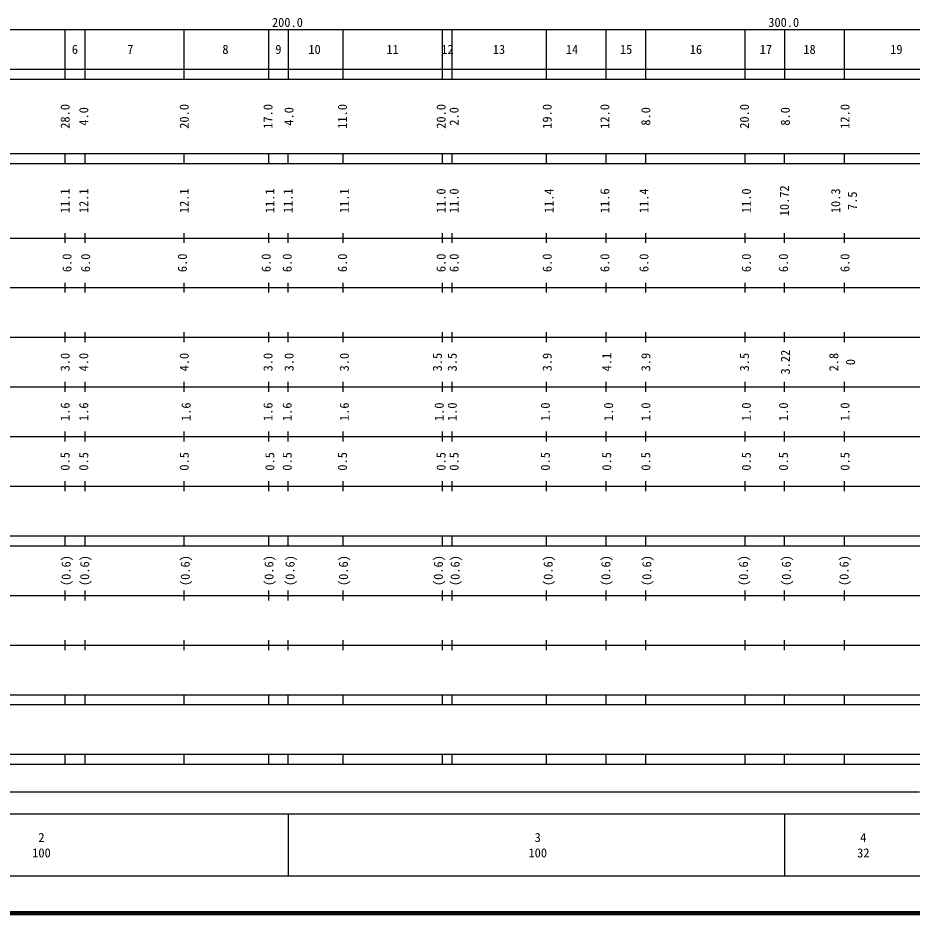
# Model space of a CAD drawing. Units: millimetres on the paper, enlarged 1000 times. Extents: x 40000 to 680000, y 20000 to 380000.
# Drawn here: x 213539 to 393709, y 20000 to 200342 of the extents above; entities that cross this region are included whole.
import ezdxf
from ezdxf.enums import TextEntityAlignment as Align

# ---------------------------------------------------------------- set-up
doc = ezdxf.new("R2010")
doc.units = ezdxf.units.MM
doc.header["$LTSCALE"] = 1000
doc.layers.add('M-TTL', color=2, linetype='Continuous', lineweight=140)
doc.layers.add('M-TTL-BAND', color=7, linetype='Continuous', lineweight=25)
doc.styles.add('ＭＳ ゴシック', font='')
doc.styles.get('ＭＳ ゴシック').set_extended_font_data('MS Gothic')

msp = doc.modelspace()

# ---------------------------------------------------------------- linework, layer by layer
at = {"layer": 'M-TTL'}
msp.add_line((40000, 20000), (680000, 20000), dxfattribs=at)
at = {"layer": 'M-TTL-BAND'}
for p, q in [((68000, 198000), (579000, 198000)), ((223000, 198000), (223000, 188000)), ((227000, 198000), (227000, 188000)), ((247000, 198000), (247000, 188000)), ((264000, 198000), (264000, 188000)), ((268000, 198000), (268000, 188000)), ((279000, 198000), (279000, 188000)), ((299000, 198000), (299000, 188000)), ((301000, 198000), (301000, 188000)), ((320000, 198000), (320000, 188000)), ((332000, 198000), (332000, 188000)), ((340000, 198000), (340000, 188000)), ((360000, 198000), (360000, 188000)), ((368000, 198000), (368000, 188000)), ((380000, 198000), (380000, 188000)), ((40000, 190000), (579000, 190000)), ((40000, 188000), (579000, 188000)), ((40000, 173000), (579000, 173000)), ((223000, 173000), (223000, 171000)), ((227000, 173000), (227000, 171000)), ((247000, 173000), (247000, 171000)), ((264000, 173000), (264000, 171000)), ((268000, 171000), (268000, 173000)), ((279000, 173000), (279000, 171000)), ((299000, 173000), (299000, 171000)), ((301000, 173000), (301000, 171000)), ((320000, 173000), (320000, 171000)), ((332000, 173000), (332000, 171000)), ((340000, 173000), (340000, 171000)), ((360000, 173000), (360000, 171000)), ((368000, 171000), (368000, 173000)), ((380000, 173000), (380000, 171000)), ((40000, 171000), (579000, 171000)), ((223000, 157000), (223000, 155000)), ((227000, 157000), (227000, 155000)), ((247000, 157000), (247000, 155000)), ((264000, 157000), (264000, 155000)), ((268000, 155000), (268000, 157000)), ((279000, 157000), (279000, 155000)), ((299000, 157000), (299000, 155000)), ((301000, 157000), (301000, 155000)), ((320000, 157000), (320000, 155000)), ((332000, 157000), (332000, 155000)), ((340000, 157000), (340000, 155000)), ((360000, 157000), (360000, 155000)), ((368000, 155000), (368000, 157000)), ((380000, 157000), (380000, 155000)), ((40000, 156000), (579000, 156000)), ((223000, 147000), (223000, 145000)), ((227000, 147000), (227000, 145000)), ((247000, 147000), (247000, 145000)), ((264000, 147000), (264000, 145000)), ((268000, 145000), (268000, 147000)), ((279000, 147000), (279000, 145000)), ((299000, 147000), (299000, 145000)), ((301000, 147000), (301000, 145000)), ((320000, 147000), (320000, 145000)), ((332000, 147000), (332000, 145000)), ((340000, 147000), (340000, 145000)), ((360000, 147000), (360000, 145000)), ((368000, 145000), (368000, 147000)), ((380000, 147000), (380000, 145000)), ((46000, 146000), (579000, 146000)), ((52000, 136000), (579000, 136000)), ((223000, 137000), (223000, 135000)), ((227000, 137000), (227000, 135000)), ((247000, 137000), (247000, 135000)), ((264000, 137000), (264000, 135000)), ((268000, 135000), (268000, 137000)), ((279000, 137000), (279000, 135000)), ((299000, 137000), (299000, 135000)), ((301000, 137000), (301000, 135000)), ((320000, 137000), (320000, 135000)), ((332000, 137000), (332000, 135000)), ((340000, 137000), (340000, 135000)), ((360000, 137000), (360000, 135000)), ((368000, 135000), (368000, 137000)), ((380000, 137000), (380000, 135000)), ((223000, 127000), (223000, 125000)), ((227000, 127000), (227000, 125000)), ((247000, 127000), (247000, 125000)), ((264000, 127000), (264000, 125000)), ((268000, 125000), (268000, 127000)), ((279000, 127000), (279000, 125000)), ((299000, 127000), (299000, 125000)), ((301000, 127000), (301000, 125000)), ((320000, 127000), (320000, 125000)), ((332000, 127000), (332000, 125000)), ((340000, 127000), (340000, 125000)), ((360000, 127000), (360000, 125000)), ((368000, 125000), (368000, 127000)), ((380000, 127000), (380000, 125000)), ((46000, 126000), (579000, 126000)), ((52000, 116000), (579000, 116000)), ((223000, 117000), (223000, 115000)), ((227000, 117000), (227000, 115000)), ((247000, 117000), (247000, 115000)), ((264000, 117000), (264000, 115000)), ((268000, 115000), (268000, 117000)), ((279000, 117000), (279000, 115000)), ((299000, 117000), (299000, 115000)), ((301000, 117000), (301000, 115000)), ((320000, 117000), (320000, 115000)), ((332000, 117000), (332000, 115000)), ((340000, 117000), (340000, 115000)), ((360000, 117000), (360000, 115000)), ((368000, 115000), (368000, 117000)), ((380000, 117000), (380000, 115000)), ((223000, 107000), (223000, 105000)), ((227000, 107000), (227000, 105000)), ((247000, 107000), (247000, 105000)), ((264000, 107000), (264000, 105000)), ((268000, 105000), (268000, 107000)), ((279000, 107000), (279000, 105000)), ((299000, 107000), (299000, 105000)), ((301000, 107000), (301000, 105000)), ((320000, 107000), (320000, 105000)), ((332000, 107000), (332000, 105000)), ((340000, 107000), (340000, 105000)), ((360000, 107000), (360000, 105000)), ((368000, 105000), (368000, 107000)), ((380000, 107000), (380000, 105000)), ((46000, 106000), (579000, 106000)), ((40000, 96000), (579000, 96000)), ((223000, 96000), (223000, 94000)), ((227000, 96000), (227000, 94000)), ((247000, 96000), (247000, 94000)), ((264000, 96000), (264000, 94000)), ((268000, 94000), (268000, 96000)), ((279000, 96000), (279000, 94000)), ((299000, 96000), (299000, 94000)), ((301000, 96000), (301000, 94000)), ((320000, 96000), (320000, 94000)), ((332000, 96000), (332000, 94000)), ((340000, 96000), (340000, 94000)), ((360000, 96000), (360000, 94000)), ((368000, 94000), (368000, 96000)), ((380000, 96000), (380000, 94000)), ((40000, 94000), (579000, 94000)), ((223000, 85000), (223000, 83000)), ((227000, 85000), (227000, 83000)), ((247000, 85000), (247000, 83000)), ((264000, 85000), (264000, 83000)), ((268000, 83000), (268000, 85000)), ((279000, 85000), (279000, 83000)), ((299000, 85000), (299000, 83000)), ((301000, 85000), (301000, 83000)), ((320000, 85000), (320000, 83000)), ((332000, 85000), (332000, 83000)), ((340000, 85000), (340000, 83000)), ((360000, 85000), (360000, 83000)), ((368000, 83000), (368000, 85000)), ((380000, 85000), (380000, 83000)), ((49000, 84000), (579000, 84000)), ((40000, 74000), (579000, 74000)), ((223000, 75000), (223000, 73000)), ((227000, 75000), (227000, 73000)), ((247000, 75000), (247000, 73000)), ((264000, 75000), (264000, 73000)), ((268000, 73000), (268000, 75000)), ((279000, 75000), (279000, 73000)), ((299000, 75000), (299000, 73000)), ((301000, 75000), (301000, 73000)), ((320000, 75000), (320000, 73000)), ((332000, 75000), (332000, 73000)), ((340000, 75000), (340000, 73000)), ((360000, 75000), (360000, 73000)), ((368000, 73000), (368000, 75000)), ((380000, 75000), (380000, 73000)), ((40000, 64000), (579000, 64000)), ((223000, 64000), (223000, 62000)), ((227000, 64000), (227000, 62000)), ((247000, 64000), (247000, 62000)), ((264000, 64000), (264000, 62000)), ((268000, 62000), (268000, 64000)), ((279000, 64000), (279000, 62000)), ((299000, 64000), (299000, 62000)), ((301000, 64000), (301000, 62000)), ((320000, 64000), (320000, 62000)), ((332000, 64000), (332000, 62000)), ((340000, 64000), (340000, 62000)), ((360000, 64000), (360000, 62000)), ((368000, 62000), (368000, 64000)), ((380000, 64000), (380000, 62000)), ((40000, 62000), (579000, 62000)), ((40000, 52000), (579000, 52000)), ((223000, 52000), (223000, 50000)), ((227000, 52000), (227000, 50000)), ((247000, 52000), (247000, 50000)), ((264000, 52000), (264000, 50000)), ((268000, 50000), (268000, 52000)), ((279000, 52000), (279000, 50000)), ((299000, 52000), (299000, 50000)), ((301000, 52000), (301000, 50000)), ((320000, 52000), (320000, 50000)), ((332000, 52000), (332000, 50000)), ((340000, 52000), (340000, 50000)), ((360000, 52000), (360000, 50000)), ((368000, 50000), (368000, 52000)), ((380000, 52000), (380000, 50000)), ((40000, 50000), (579000, 50000)), ((70805, 44406), (395210, 44406)), ((40000, 40000), (579000, 40000)), ((268000, 40000), (268000, 27500)), ((368000, 40000), (368000, 27500)), ((68000, 27500), (579000, 27500))]:
    msp.add_line(p, q, dxfattribs=at)

# ---------------------------------------------------------------- texts
at = {"layer": 'M-TTL-BAND', "style": 'ＭＳ ゴシック'}
for s, p in [('200.0', (267844, 199445)), ('300.0', (367844, 199445)), ('6', (225026, 194000)), ('7', (236193, 194000)), ('8', (255360, 194000)), ('9', (266026, 194000)), ('10', (273304, 194000)), ('11', (289028, 194000)), ('12', (300084, 194000)), ('13', (310455, 194000)), ('14', (325196, 194000)), ('15', (336085, 194000)), ('16', (350160, 194000)), ('17', (364244, 194000)), ('18', (373043, 194000)), ('19', (390532, 194000)), ('2', (218288, 35238)), ('3', (318288, 35238)), ('4', (383884, 35238)), ('100', (218288, 32131)), ('100', (318288, 32131)), ('32', (383884, 32131))]:
    msp.add_text(s, height=1833, dxfattribs=at).set_placement(p, align=Align.MIDDLE_CENTER)
for s, p in [('28.0', (223043, 180500)), ('4.0', (226793, 180500)), ('20.0', (247044, 180500)), ('17.0', (263920, 180500)), ('4.0', (268151, 180500)), ('11.0', (278920, 180500)), ('20.0', (298796, 180500)), ('2.0', (301421, 180500)), ('19.0', (320172, 180500)), ('12.0', (331797, 180500)), ('8.0', (340048, 180500)), ('20.0', (359923, 180500)), ('8.0', (368151, 180500)), ('12.0', (380174, 180500)), ('10.72', (367975, 163500)), ('11.1', (223043, 163500)), ('12.1', (226793, 163500)), ('12.1', (247044, 163500)), ('11.1', (264295, 163500)), ('11.1', (267975, 163500)), ('11.1', (279295, 163500)), ('11.0', (298796, 163500)), ('11.0', (301421, 163500)), ('11.4', (320547, 163500)), ('11.6', (331797, 163500)), ('11.4', (339673, 163500)), ('11.0', (360298, 163500)), ('10.3', (378299, 163500)), ('7.5', (381674, 163500)), ('6.0', (223418, 151000)), ('6.0', (227168, 151000)), ('6.0', (246669, 151000)), ('6.0', (263545, 151000)), ('6.0', (267788, 151000)), ('6.0', (278920, 151000)), ('6.0', (298796, 151000)), ('6.0', (301421, 151000)), ('6.0', (320172, 151000)), ('6.0', (331797, 151000)), ('6.0', (339673, 151000)), ('6.0', (360298, 151000)), ('6.0', (367788, 151000)), ('6.0', (380174, 151000)), ('3.0', (223043, 131000)), ('4.0', (226793, 131000)), ('4.0', (247044, 131000)), ('3.0', (263920, 131000)), ('3.0', (268163, 131000)), ('3.0', (279295, 131000)), ('3.5', (298046, 131000)), ('3.5', (301046, 131000)), ('3.9', (320172, 131000)), ('4.1', (332172, 131000)), ('3.9', (340048, 131000)), ('3.5', (359923, 131000)), ('3.22', (368163, 131000)), ('2.8', (377924, 131000)), ('0', (381299, 131000)), ('1.6', (223043, 121000)), ('1.6', (226793, 121000)), ('1.6', (247419, 121000)), ('1.6', (263920, 121000)), ('1.6', (267788, 121000)), ('1.6', (279295, 121000)), ('1.0', (298421, 121000)), ('1.0', (301046, 121000)), ('1.0', (319797, 121000)), ('1.0', (332547, 121000)), ('1.0', (340048, 121000)), ('1.0', (360298, 121000)), ('1.0', (367788, 121000)), ('1.0', (380174, 121000)), ('0.5', (223043, 111000)), ('0.5', (226793, 111000)), ('0.5', (247044, 111000)), ('0.5', (264295, 111000)), ('0.5', (267788, 111000)), ('0.5', (278920, 111000)), ('0.5', (298796, 111000)), ('0.5', (301421, 111000)), ('0.5', (319797, 111000)), ('0.5', (332172, 111000)), ('0.5', (340048, 111000)), ('0.5', (360298, 111000)), ('0.5', (367788, 111000)), ('0.5', (380174, 111000)), ('(0.6)', (223243, 89000)), ('(0.6)', (226993, 89000)), ('(0.6)', (247243, 89000)), ('(0.6)', (264119, 89000)), ('(0.6)', (268362, 89000)), ('(0.6)', (279120, 89000)), ('(0.6)', (298245, 89000)), ('(0.6)', (301620, 89000)), ('(0.6)', (320371, 89000)), ('(0.6)', (331996, 89000)), ('(0.6)', (340247, 89000)), ('(0.6)', (359747, 89000)), ('(0.6)', (368362, 89000)), ('(0.6)', (379998, 89000))]:
    msp.add_text(s, height=1833, rotation=90, dxfattribs=at).set_placement(p, align=Align.MIDDLE_CENTER)

doc.saveas('drawing.dxf')
